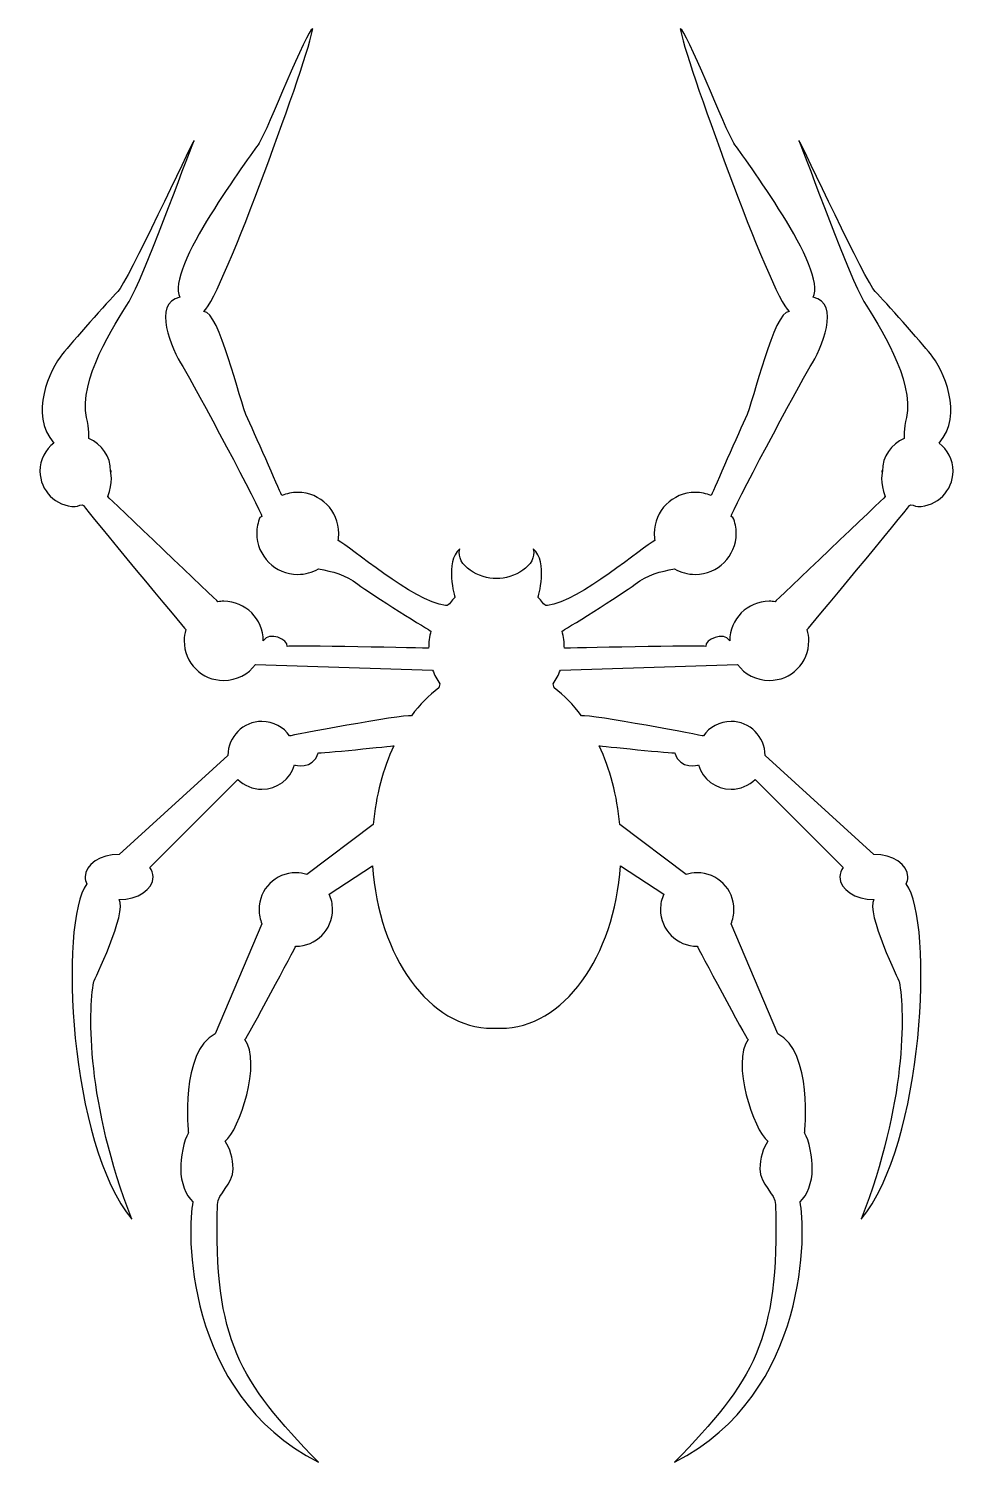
# Model space of a CAD drawing. Header units: centimetres. Extents: x -6.6 to 6.6, y -10.1 to 10.1.
import ezdxf

# ---------------------------------------------------------------- set-up
doc = ezdxf.new("R2010")
doc.units = ezdxf.units.CM
doc.header["$MEASUREMENT"] = 0
doc.layers.add('Camada 1', color=7, linetype='Continuous')

msp = doc.modelspace()

# ---------------------------------------------------------------- linework, layer by layer
at = {"layer": 'Camada 1'}
msp.add_open_spline([(-0.05978, -3.98761), (-0.94169, -3.98761), (-1.66622, -2.98106), (-1.74695, -1.69494), (-1.74695, -1.69494), (-1.74695, -1.69494), (-2.3597, -2.09679), (-2.3597, -2.09679), (-2.3597, -2.09679), (-2.32948, -2.16259), (-2.31266, -2.23575), (-2.31266, -2.31282), (-2.31266, -2.31282), (-2.31266, -2.59907), (-2.54473, -2.83119), (-2.83103, -2.83119), (-2.83103, -2.83119), (-2.83103, -2.83119), (-3.52887, -4.14702), (-3.54879, -4.14702), (-3.54879, -4.14702), (-3.30955, -4.46605), (-3.62854, -5.423), (-3.82573, -5.58125), (-3.82573, -5.58125), (-3.75805, -5.68068), (-3.71611, -5.81877), (-3.71611, -5.97138), (-3.71611, -5.97138), (-3.71611, -6.19612), (-3.93328, -6.31857), (-3.93728, -6.47382), (-3.93728, -6.47382), (-3.98686, -8.40163), (-3.62851, -8.95209), (-2.51202, -10.10835), (-2.51202, -10.10835), (-4.42596, -9.13132), (-4.36619, -6.79876), (-4.28142, -6.43543), (-4.28142, -6.43543), (-4.385, -6.33841), (-4.45382, -6.1668), (-4.45382, -5.97138), (-4.45382, -5.97138), (-4.45382, -5.81993), (-4.41305, -5.56207), (-4.34629, -5.46285), (-4.34629, -5.46285), (-4.34629, -5.46285), (-4.46591, -4.30657), (-3.96746, -4.06728), (-3.96746, -4.06728), (-3.96746, -4.06728), (-3.3087, -2.51463), (-3.3087, -2.51463), (-3.3087, -2.51463), (-3.33492, -2.45259), (-3.34942, -2.3844), (-3.34942, -2.31281), (-3.34942, -2.31281), (-3.34942, -2.02656), (-3.11735, -1.79444), (-2.83105, -1.79444), (-2.83105, -1.79444), (-2.77596, -1.79444), (-2.72286, -1.80299), (-2.67307, -1.81891), (-2.67307, -1.81891), (-2.67307, -1.81891), (-1.73938, -1.11583), (-1.73938, -1.11583), (-1.73938, -1.11583), (-1.70255, -0.70586), (-1.60005, -0.32692), (-1.44829, -0.00352), (-1.44829, -0.00352), (-1.44829, -0.00352), (-2.532, -0.1197), (-2.51207, -0.09975), (-2.51207, -0.09975), (-2.59182, -0.35891), (-2.85023, -0.27414), (-2.85023, -0.27414), (-2.85023, -0.27414), (-2.90836, -0.47287), (-3.09201, -0.61805), (-3.30957, -0.61805), (-3.30957, -0.61805), (-3.4417, -0.61805), (-3.56135, -0.56452), (-3.64795, -0.47793), (-3.64795, -0.47793), (-3.64795, -0.47793), (-4.89004, -1.71846), (-4.89004, -1.71846), (-4.89004, -1.71846), (-4.86099, -1.75963), (-4.84474, -1.80567), (-4.84474, -1.85416), (-4.84474, -1.85416), (-4.84474, -2.03032), (-5.05897, -2.17312), (-5.32324, -2.17312), (-5.32324, -2.17312), (-5.20362, -2.35269), (-5.68209, -3.32964), (-5.68209, -3.32964), (-5.68209, -3.32964), (-5.76189, -3.76827), (-5.78181, -5.04425), (-5.1438, -6.67911), (-5.1438, -6.67911), (-6.021, -5.64232), (-6.18047, -2.49224), (-5.77883, -1.95186), (-5.77883, -1.95186), (-5.79367, -1.92106), (-5.80169, -1.88823), (-5.80169, -1.85418), (-5.80169, -1.85418), (-5.80169, -1.67802), (-5.58746, -1.53522), (-5.32319, -1.53522), (-5.32319, -1.53522), (-5.32319, -1.53522), (-3.78805, -0.13957), (-3.78805, -0.13957), (-3.78805, -0.13957), (-3.78805, 0.1247), (-3.57382, 0.33893), (-3.30955, 0.33893), (-3.30955, 0.33893), (-3.14747, 0.33893), (-3.00419, 0.25834), (-2.91765, 0.13507), (-2.91765, 0.13507), (-2.91765, 0.13507), (-1.33576, 0.43873), (-1.19815, 0.42016), (-1.19815, 0.42016), (-1.08321, 0.576), (-0.95389, 0.70856), (-0.81353, 0.81291), (-0.81353, 0.81291), (-0.81353, 0.81291), (-0.79853, 0.8689), (-0.79853, 0.8689), (-0.79853, 0.8689), (-0.84028, 0.9284), (-0.87481, 0.99336), (-0.90084, 1.06242), (-0.90084, 1.06242), (-0.90084, 1.06242), (-3.39888, 1.14362), (-3.39888, 1.14362), (-3.39888, 1.14362), (-3.50061, 1.00625), (-3.66383, 0.91719), (-3.84788, 0.91719), (-3.84788, 0.91719), (-4.15617, 0.91719), (-4.40612, 1.16714), (-4.40612, 1.47543), (-4.40612, 1.47543), (-4.40612, 1.53049), (-4.39816, 1.5837), (-4.38331, 1.63397), (-4.38331, 1.63397), (-4.38331, 1.63397), (-5.76187, 3.28976), (-5.82447, 3.38326), (-5.82447, 3.38326), (-5.8459, 3.41525), (-5.90104, 3.36953), (-5.94126, 3.36953), (-5.94126, 3.36953), (-6.21648, 3.36955), (-6.43965, 3.5927), (-6.43965, 3.86797), (-6.43965, 3.86797), (-6.43965, 4.02979), (-6.36252, 4.17362), (-6.24304, 4.26469), (-6.24304, 4.26469), (-6.59914, 4.66551), (-6.30006, 5.3035), (-6.12067, 5.52281), (-6.12067, 5.52281), (-5.9919, 5.68018), (-5.48268, 6.26047), (-5.34311, 6.40004), (-5.34311, 6.40004), (-5.20354, 6.53961), (-4.32634, 8.43363), (-4.26649, 8.5333), (-4.26649, 8.5333), (-4.38613, 8.23424), (-4.98428, 6.57946), (-5.18364, 6.26048), (-5.18364, 6.26048), (-5.383, 5.9415), (-5.90136, 5.14398), (-5.78174, 4.62566), (-5.78174, 4.62566), (-5.74478, 4.46545), (-5.74999, 4.32845), (-5.74999, 4.32845), (-5.74999, 4.32845), (-5.5696, 4.25341), (-5.44276, 4.07551), (-5.44276, 3.868), (-5.44276, 3.868), (-5.44276, 3.82786), (-5.43382, 3.90539), (-5.44276, 3.868), (-5.44276, 3.868), (-5.44276, 3.868), (-5.40294, 3.70846), (-5.48266, 3.50907), (-5.48266, 3.50907), (-5.46274, 3.48915), (-3.92969, 2.02775), (-3.92969, 2.02775), (-3.92969, 2.02775), (-3.90297, 2.03169), (-3.87564, 2.03376), (-3.84783, 2.03376), (-3.84783, 2.03376), (-3.53954, 2.03376), (-3.28959, 1.78381), (-3.28959, 1.47552), (-3.28959, 1.47552), (-3.20984, 1.61511), (-2.93074, 1.49544), (-2.95066, 1.39577), (-2.95066, 1.39577), (-2.95066, 1.41569), (-0.95695, 1.37196), (-0.95695, 1.37196), (-0.95695, 1.37196), (-0.95695, 1.45496), (-0.94544, 1.53523), (-0.9239, 1.61133), (-0.9239, 1.61133), (-0.9239, 1.61133), (-1.77435, 2.13346), (-1.95376, 2.273), (-1.95376, 2.273), (-2.13315, 2.41254), (-2.31264, 2.45247), (-2.51158, 2.49155), (-2.51158, 2.49155), (-2.59717, 2.44141), (-2.69684, 2.41268), (-2.80323, 2.41268), (-2.80323, 2.41268), (-3.12256, 2.41268), (-3.38142, 2.67152), (-3.38142, 2.99087), (-3.38142, 2.99087), (-3.38142, 3.07069), (-3.36525, 3.14676), (-3.33599, 3.21592), (-3.33599, 3.21592), (-3.33599, 3.21592), (-3.30951, 3.23013), (-3.30951, 3.23013), (-3.30951, 3.23013), (-3.30951, 3.28993), (-4.26648, 5.08428), (-4.426, 5.34346), (-4.426, 5.34346), (-4.58136, 5.5959), (-4.86465, 6.24064), (-4.46587, 6.32035), (-4.46587, 6.32035), (-4.68518, 6.69918), (-3.46903, 8.31406), (-3.34938, 8.49351), (-3.34938, 8.49351), (-3.22976, 8.67288), (-2.67154, 10.10835), (-2.59179, 10.10835), (-2.59179, 10.10835), (-2.63166, 9.76937), (-3.86777, 6.34023), (-4.12693, 6.12092), (-4.12693, 6.12092), (-3.90762, 6.12092), (-3.63536, 4.87666), (-3.50889, 4.60565), (-3.50889, 4.60565), (-3.36932, 4.30659), (-3.02809, 3.52356), (-3.02809, 3.52356), (-3.02809, 3.52356), (-2.95901, 3.55277), (-2.88305, 3.56894), (-2.80325, 3.56894), (-2.80325, 3.56894), (-2.48392, 3.56894), (-2.22508, 3.3101), (-2.22508, 2.99077), (-2.22508, 2.99077), (-2.22508, 2.9568), (-2.22799, 2.92351), (-2.2336, 2.89118), (-2.2336, 2.89118), (-2.07345, 2.8113), (-1.1764, 2.03367), (-0.71778, 1.97392), (-0.71778, 1.97392), (-0.66002, 1.96638), (-0.63364, 2.05464), (-0.58599, 2.08841), (-0.58599, 2.08841), (-0.58599, 2.08841), (-0.7376, 2.59215), (-0.51831, 2.77156), (-0.51831, 2.77156), (-0.57816, 2.53232), (-0.23923, 2.35286), (0.00006, 2.35286), (0.00006, 2.35286), (0.23927, 2.35286), (0.57825, 2.53233), (0.51835, 2.77156), (0.51835, 2.77156), (0.73761, 2.59215), (0.58603, 2.08841), (0.58603, 2.08841), (0.58603, 2.08841), (0.63368, 2.05465), (0.66003, 1.96641), (0.71785, 1.97392), (0.71785, 1.97392), (1.17643, 2.03369), (2.07347, 2.81133), (2.23362, 2.89118), (2.23362, 2.89118), (2.22806, 2.92351), (2.22515, 2.9568), (2.22515, 2.99077), (2.22515, 2.99077), (2.22515, 3.3101), (2.48397, 3.56894), (2.80334, 3.56894), (2.80334, 3.56894), (2.88309, 3.56894), (2.95905, 3.55277), (3.02818, 3.52356), (3.02818, 3.52356), (3.02818, 3.52356), (3.36939, 4.30659), (3.5089, 4.60565), (3.5089, 4.60565), (3.63542, 4.87664), (3.90768, 6.12092), (4.12694, 6.12092), (4.12694, 6.12092), (3.86782, 6.34024), (2.63172, 9.76937), (2.59184, 10.10835), (2.59184, 10.10835), (2.67159, 10.10835), (3.22972, 8.67288), (3.34942, 8.49341), (3.34942, 8.49341), (3.46904, 8.31397), (4.68517, 6.69909), (4.46591, 6.32025), (4.46591, 6.32025), (4.86466, 6.2405), (4.5814, 5.59577), (4.42604, 5.34336), (4.42604, 5.34336), (4.2665, 5.08417), (3.30955, 3.28985), (3.30955, 3.23003), (3.30955, 3.23003), (3.30955, 3.23003), (3.33598, 3.21582), (3.33598, 3.21582), (3.33598, 3.21582), (3.36524, 3.14666), (3.38144, 3.07059), (3.38144, 2.99077), (3.38144, 2.99077), (3.38144, 2.67144), (3.12262, 2.41258), (2.80333, 2.41258), (2.80333, 2.41258), (2.69691, 2.41258), (2.59725, 2.44131), (2.5116, 2.49145), (2.5116, 2.49145), (2.31277, 2.45234), (2.13327, 2.41245), (1.95378, 2.2729), (1.95378, 2.2729), (1.77447, 2.13336), (0.92397, 1.61123), (0.92397, 1.61123), (0.92397, 1.61123), (0.94545, 1.53514), (0.95699, 1.45483), (0.95699, 1.37186), (0.95699, 1.37186), (0.95699, 1.37186), (2.95068, 1.41562), (2.95068, 1.39567), (2.95068, 1.39567), (2.93084, 1.49534), (3.20992, 1.61501), (3.28966, 1.47542), (3.28966, 1.47542), (3.28966, 1.78371), (3.53956, 2.03366), (3.8479, 2.03366), (3.8479, 2.03366), (3.87571, 2.03366), (3.90299, 2.0316), (3.92979, 2.02765), (3.92979, 2.02765), (3.92979, 2.02765), (5.46281, 3.48905), (5.48276, 3.50897), (5.48276, 3.50897), (5.40301, 3.70836), (5.44281, 3.8679), (5.44281, 3.8679), (5.44281, 3.8679), (5.43389, 3.90529), (5.44281, 3.82776), (5.44281, 3.8679), (5.44281, 3.8679), (5.44281, 4.07541), (5.56968, 4.25332), (5.75002, 4.32835), (5.75002, 4.32835), (5.75002, 4.32835), (5.74481, 4.46535), (5.78174, 4.62556), (5.78174, 4.62556), (5.90136, 5.14388), (5.38299, 5.94139), (5.18365, 6.26037), (5.18365, 6.26037), (4.98431, 6.57935), (4.3862, 8.23416), (4.26652, 8.53319), (4.26652, 8.53319), (4.3264, 8.43352), (5.20359, 6.5395), (5.34311, 6.39993), (5.34311, 6.39993), (5.48273, 6.26036), (5.99195, 5.68008), (6.12072, 5.5227), (6.12072, 5.5227), (6.30013, 5.30339), (6.59922, 4.66542), (6.24306, 4.26458), (6.24306, 4.26458), (6.3626, 4.17351), (6.43967, 4.02968), (6.43967, 3.86786), (6.43967, 3.86786), (6.43967, 3.59259), (6.21655, 3.36944), (5.94122, 3.36944), (5.94122, 3.36944), (5.901, 3.36944), (5.84592, 3.41516), (5.82446, 3.38317), (5.82446, 3.38317), (5.76183, 3.28964), (4.38327, 1.63388), (4.38327, 1.63388), (4.38327, 1.63388), (4.39817, 1.58364), (4.4061, 1.5304), (4.4061, 1.47534), (4.4061, 1.47534), (4.4061, 1.16705), (4.15612, 0.9171), (3.84786, 0.9171), (3.84786, 0.9171), (3.66384, 0.9171), (3.50059, 1.00616), (3.39886, 1.14353), (3.39886, 1.14353), (3.39886, 1.14353), (0.90085, 1.06233), (0.90085, 1.06233), (0.90085, 1.06233), (0.87476, 0.99325), (0.84029, 0.92832), (0.79854, 0.86881), (0.79854, 0.86881), (0.79854, 0.86881), (0.81349, 0.81282), (0.81349, 0.81282), (0.81349, 0.81282), (0.9539, 0.70849), (1.08315, 0.57591), (1.19814, 0.42007), (1.19814, 0.42007), (1.33572, 0.43864), (2.91761, 0.13498), (2.91761, 0.13498), (2.91761, 0.13498), (3.00418, 0.25825), (3.14743, 0.33884), (3.30954, 0.33884), (3.30954, 0.33884), (3.57381, 0.33884), (3.78807, 0.12461), (3.78807, -0.13966), (3.78807, -0.13966), (3.78807, -0.13966), (5.32318, -1.53531), (5.32318, -1.53531), (5.32318, -1.53531), (5.58745, -1.53531), (5.80168, -1.67808), (5.80168, -1.85427), (5.80168, -1.85427), (5.80168, -1.88832), (5.79372, -1.92116), (5.77885, -1.95195), (5.77885, -1.95195), (6.18054, -2.49234), (6.02105, -5.64241), (5.14377, -6.67918), (5.14377, -6.67918), (5.78173, -5.04432), (5.76181, -3.76834), (5.68209, -3.32971), (5.68209, -3.32971), (5.68209, -3.32971), (5.20359, -2.35276), (5.32321, -2.17319), (5.32321, -2.17319), (5.05892, -2.17319), (4.84468, -2.03042), (4.84468, -1.85423), (4.84468, -1.85423), (4.84468, -1.80573), (4.86093, -1.75969), (4.89003, -1.71853), (4.89003, -1.71853), (4.89003, -1.71853), (3.64797, -0.478), (3.64797, -0.478), (3.64797, -0.478), (3.5614, -0.56457), (3.4417, -0.61812), (3.30959, -0.61812), (3.30959, -0.61812), (3.09202, -0.61812), (2.90843, -0.47294), (2.85027, -0.27421), (2.85027, -0.27421), (2.85027, -0.27421), (2.59188, -0.35898), (2.51216, -0.09982), (2.51216, -0.09982), (2.532, -0.11977), (1.44838, -0.00359), (1.44838, -0.00359), (1.44838, -0.00359), (1.60015, -0.32696), (1.70264, -0.7059), (1.73945, -1.1159), (1.73945, -1.1159), (1.73945, -1.1159), (2.67319, -1.81898), (2.67319, -1.81898), (2.67319, -1.81898), (2.72298, -1.80305), (2.77603, -1.79451), (2.83112, -1.79451), (2.83112, -1.79451), (3.11737, -1.79451), (3.34949, -2.0266), (3.34949, -2.31288), (3.34949, -2.31288), (3.34949, -2.38448), (3.33494, -2.45266), (3.30877, -2.5147), (3.30877, -2.5147), (3.30877, -2.5147), (3.96753, -4.06735), (3.96753, -4.06735), (3.96753, -4.06735), (4.46598, -4.30664), (4.34636, -5.46292), (4.34636, -5.46292), (4.34636, -5.46292), (4.41309, -5.56214), (4.45389, -5.82), (4.45389, -5.97145), (4.45389, -5.97145), (4.45389, -6.16687), (4.38499, -6.33848), (4.28149, -6.4355), (4.28149, -6.4355), (4.36626, -6.79883), (4.42598, -9.13142), (2.51214, -10.10842), (2.51214, -10.10842), (3.62852, -8.95216), (3.98693, -8.4017), (3.93729, -6.47389), (3.93729, -6.47389), (3.93337, -6.31863), (3.71615, -6.19618), (3.71615, -5.97145), (3.71615, -5.97145), (3.71615, -5.81881), (3.75806, -5.68075), (3.82574, -5.58132), (3.82574, -5.58132), (3.62855, -5.42307), (3.30959, -4.46613), (3.5488, -4.14709), (3.5488, -4.14709), (3.52888, -4.14709), (2.83109, -2.83126), (2.83109, -2.83126), (2.83109, -2.83126), (2.54484, -2.83126), (2.31272, -2.59917), (2.31272, -2.31289), (2.31272, -2.31289), (2.31272, -2.23582), (2.32957, -2.16266), (2.35976, -2.09686), (2.35976, -2.09686), (2.35976, -2.09686), (1.74701, -1.69501), (1.74701, -1.69501), (1.74701, -1.69501), (1.66634, -2.98112), (0.94167, -3.98768), (0.05979, -3.98768), (0.05979, -3.98768), (0.05979, -3.98768), (-0.05978, -3.98767), (-0.05978, -3.98767), (-0.05978, -3.98767), (-0.05978, -3.98767), (-0.05978, -3.98761), (-0.05978, -3.98761)], degree=3, knots=[0, 0, 0, 0, 0.00606061, 0.00606061, 0.00606061, 0.00606061, 0.01212121, 0.01212121, 0.01212121, 0.01212121, 0.01818182, 0.01818182, 0.01818182, 0.01818182, 0.02424242, 0.02424242, 0.02424242, 0.02424242, 0.03030303, 0.03030303, 0.03030303, 0.03030303, 0.03636364, 0.03636364, 0.03636364, 0.03636364, 0.04242424, 0.04242424, 0.04242424, 0.04242424, 0.04848485, 0.04848485, 0.04848485, 0.04848485, 0.05454545, 0.05454545, 0.05454545, 0.05454545, 0.06060606, 0.06060606, 0.06060606, 0.06060606, 0.06666667, 0.06666667, 0.06666667, 0.06666667, 0.07272727, 0.07272727, 0.07272727, 0.07272727, 0.07878788, 0.07878788, 0.07878788, 0.07878788, 0.08484848, 0.08484848, 0.08484848, 0.08484848, 0.09090909, 0.09090909, 0.09090909, 0.09090909, 0.0969697, 0.0969697, 0.0969697, 0.0969697, 0.1030303, 0.1030303, 0.1030303, 0.1030303, 0.10909091, 0.10909091, 0.10909091, 0.10909091, 0.11515152, 0.11515152, 0.11515152, 0.11515152, 0.12121212, 0.12121212, 0.12121212, 0.12121212, 0.12727273, 0.12727273, 0.12727273, 0.12727273, 0.13333333, 0.13333333, 0.13333333, 0.13333333, 0.13939394, 0.13939394, 0.13939394, 0.13939394, 0.14545455, 0.14545455, 0.14545455, 0.14545455, 0.15151515, 0.15151515, 0.15151515, 0.15151515, 0.15757576, 0.15757576, 0.15757576, 0.15757576, 0.16363636, 0.16363636, 0.16363636, 0.16363636, 0.16969697, 0.16969697, 0.16969697, 0.16969697, 0.17575758, 0.17575758, 0.17575758, 0.17575758, 0.18181818, 0.18181818, 0.18181818, 0.18181818, 0.18787879, 0.18787879, 0.18787879, 0.18787879, 0.19393939, 0.19393939, 0.19393939, 0.19393939, 0.2, 0.2, 0.2, 0.2, 0.20606061, 0.20606061, 0.20606061, 0.20606061, 0.21212121, 0.21212121, 0.21212121, 0.21212121, 0.21818182, 0.21818182, 0.21818182, 0.21818182, 0.22424242, 0.22424242, 0.22424242, 0.22424242, 0.23030303, 0.23030303, 0.23030303, 0.23030303, 0.23636364, 0.23636364, 0.23636364, 0.23636364, 0.24242424, 0.24242424, 0.24242424, 0.24242424, 0.24848485, 0.24848485, 0.24848485, 0.24848485, 0.25454545, 0.25454545, 0.25454545, 0.25454545, 0.26060606, 0.26060606, 0.26060606, 0.26060606, 0.26666667, 0.26666667, 0.26666667, 0.26666667, 0.27272727, 0.27272727, 0.27272727, 0.27272727, 0.27878788, 0.27878788, 0.27878788, 0.27878788, 0.28484848, 0.28484848, 0.28484848, 0.28484848, 0.29090909, 0.29090909, 0.29090909, 0.29090909, 0.2969697, 0.2969697, 0.2969697, 0.2969697, 0.3030303, 0.3030303, 0.3030303, 0.3030303, 0.30909091, 0.30909091, 0.30909091, 0.30909091, 0.31515152, 0.31515152, 0.31515152, 0.31515152, 0.32121212, 0.32121212, 0.32121212, 0.32121212, 0.32727273, 0.32727273, 0.32727273, 0.32727273, 0.33333333, 0.33333333, 0.33333333, 0.33333333, 0.33939394, 0.33939394, 0.33939394, 0.33939394, 0.34545455, 0.34545455, 0.34545455, 0.34545455, 0.35151515, 0.35151515, 0.35151515, 0.35151515, 0.35757576, 0.35757576, 0.35757576, 0.35757576, 0.36363636, 0.36363636, 0.36363636, 0.36363636, 0.36969697, 0.36969697, 0.36969697, 0.36969697, 0.37575758, 0.37575758, 0.37575758, 0.37575758, 0.38181818, 0.38181818, 0.38181818, 0.38181818, 0.38787879, 0.38787879, 0.38787879, 0.38787879, 0.39393939, 0.39393939, 0.39393939, 0.39393939, 0.4, 0.4, 0.4, 0.4, 0.40606061, 0.40606061, 0.40606061, 0.40606061, 0.41212121, 0.41212121, 0.41212121, 0.41212121, 0.41818182, 0.41818182, 0.41818182, 0.41818182, 0.42424242, 0.42424242, 0.42424242, 0.42424242, 0.43030303, 0.43030303, 0.43030303, 0.43030303, 0.43636364, 0.43636364, 0.43636364, 0.43636364, 0.44242424, 0.44242424, 0.44242424, 0.44242424, 0.44848485, 0.44848485, 0.44848485, 0.44848485, 0.45454545, 0.45454545, 0.45454545, 0.45454545, 0.46060606, 0.46060606, 0.46060606, 0.46060606, 0.46666667, 0.46666667, 0.46666667, 0.46666667, 0.47272727, 0.47272727, 0.47272727, 0.47272727, 0.47878788, 0.47878788, 0.47878788, 0.47878788, 0.48484848, 0.48484848, 0.48484848, 0.48484848, 0.49090909, 0.49090909, 0.49090909, 0.49090909, 0.4969697, 0.4969697, 0.4969697, 0.4969697, 0.5030303, 0.5030303, 0.5030303, 0.5030303, 0.50909091, 0.50909091, 0.50909091, 0.50909091, 0.51515152, 0.51515152, 0.51515152, 0.51515152, 0.52121212, 0.52121212, 0.52121212, 0.52121212, 0.52727273, 0.52727273, 0.52727273, 0.52727273, 0.53333333, 0.53333333, 0.53333333, 0.53333333, 0.53939394, 0.53939394, 0.53939394, 0.53939394, 0.54545455, 0.54545455, 0.54545455, 0.54545455, 0.55151515, 0.55151515, 0.55151515, 0.55151515, 0.55757576, 0.55757576, 0.55757576, 0.55757576, 0.56363636, 0.56363636, 0.56363636, 0.56363636, 0.56969697, 0.56969697, 0.56969697, 0.56969697, 0.57575758, 0.57575758, 0.57575758, 0.57575758, 0.58181818, 0.58181818, 0.58181818, 0.58181818, 0.58787879, 0.58787879, 0.58787879, 0.58787879, 0.59393939, 0.59393939, 0.59393939, 0.59393939, 0.6, 0.6, 0.6, 0.6, 0.60606061, 0.60606061, 0.60606061, 0.60606061, 0.61212121, 0.61212121, 0.61212121, 0.61212121, 0.61818182, 0.61818182, 0.61818182, 0.61818182, 0.62424242, 0.62424242, 0.62424242, 0.62424242, 0.63030303, 0.63030303, 0.63030303, 0.63030303, 0.63636364, 0.63636364, 0.63636364, 0.63636364, 0.64242424, 0.64242424, 0.64242424, 0.64242424, 0.64848485, 0.64848485, 0.64848485, 0.64848485, 0.65454545, 0.65454545, 0.65454545, 0.65454545, 0.66060606, 0.66060606, 0.66060606, 0.66060606, 0.66666667, 0.66666667, 0.66666667, 0.66666667, 0.67272727, 0.67272727, 0.67272727, 0.67272727, 0.67878788, 0.67878788, 0.67878788, 0.67878788, 0.68484848, 0.68484848, 0.68484848, 0.68484848, 0.69090909, 0.69090909, 0.69090909, 0.69090909, 0.6969697, 0.6969697, 0.6969697, 0.6969697, 0.7030303, 0.7030303, 0.7030303, 0.7030303, 0.70909091, 0.70909091, 0.70909091, 0.70909091, 0.71515152, 0.71515152, 0.71515152, 0.71515152, 0.72121212, 0.72121212, 0.72121212, 0.72121212, 0.72727273, 0.72727273, 0.72727273, 0.72727273, 0.73333333, 0.73333333, 0.73333333, 0.73333333, 0.73939394, 0.73939394, 0.73939394, 0.73939394, 0.74545455, 0.74545455, 0.74545455, 0.74545455, 0.75151515, 0.75151515, 0.75151515, 0.75151515, 0.75757576, 0.75757576, 0.75757576, 0.75757576, 0.76363636, 0.76363636, 0.76363636, 0.76363636, 0.76969697, 0.76969697, 0.76969697, 0.76969697, 0.77575758, 0.77575758, 0.77575758, 0.77575758, 0.78181818, 0.78181818, 0.78181818, 0.78181818, 0.78787879, 0.78787879, 0.78787879, 0.78787879, 0.79393939, 0.79393939, 0.79393939, 0.79393939, 0.8, 0.8, 0.8, 0.8, 0.80606061, 0.80606061, 0.80606061, 0.80606061, 0.81212121, 0.81212121, 0.81212121, 0.81212121, 0.81818182, 0.81818182, 0.81818182, 0.81818182, 0.82424242, 0.82424242, 0.82424242, 0.82424242, 0.83030303, 0.83030303, 0.83030303, 0.83030303, 0.83636364, 0.83636364, 0.83636364, 0.83636364, 0.84242424, 0.84242424, 0.84242424, 0.84242424, 0.84848485, 0.84848485, 0.84848485, 0.84848485, 0.85454545, 0.85454545, 0.85454545, 0.85454545, 0.86060606, 0.86060606, 0.86060606, 0.86060606, 0.86666667, 0.86666667, 0.86666667, 0.86666667, 0.87272727, 0.87272727, 0.87272727, 0.87272727, 0.87878788, 0.87878788, 0.87878788, 0.87878788, 0.88484848, 0.88484848, 0.88484848, 0.88484848, 0.89090909, 0.89090909, 0.89090909, 0.89090909, 0.8969697, 0.8969697, 0.8969697, 0.8969697, 0.9030303, 0.9030303, 0.9030303, 0.9030303, 0.90909091, 0.90909091, 0.90909091, 0.90909091, 0.91515152, 0.91515152, 0.91515152, 0.91515152, 0.92121212, 0.92121212, 0.92121212, 0.92121212, 0.92727273, 0.92727273, 0.92727273, 0.92727273, 0.93333333, 0.93333333, 0.93333333, 0.93333333, 0.93939394, 0.93939394, 0.93939394, 0.93939394, 0.94545455, 0.94545455, 0.94545455, 0.94545455, 0.95151515, 0.95151515, 0.95151515, 0.95151515, 0.95757576, 0.95757576, 0.95757576, 0.95757576, 0.96363636, 0.96363636, 0.96363636, 0.96363636, 0.96969697, 0.96969697, 0.96969697, 0.96969697, 0.97575758, 0.97575758, 0.97575758, 0.97575758, 0.98181818, 0.98181818, 0.98181818, 0.98181818, 0.98787879, 0.98787879, 0.98787879, 0.98787879, 1, 1, 1, 1], dxfattribs=at)

doc.saveas('drawing.dxf')
